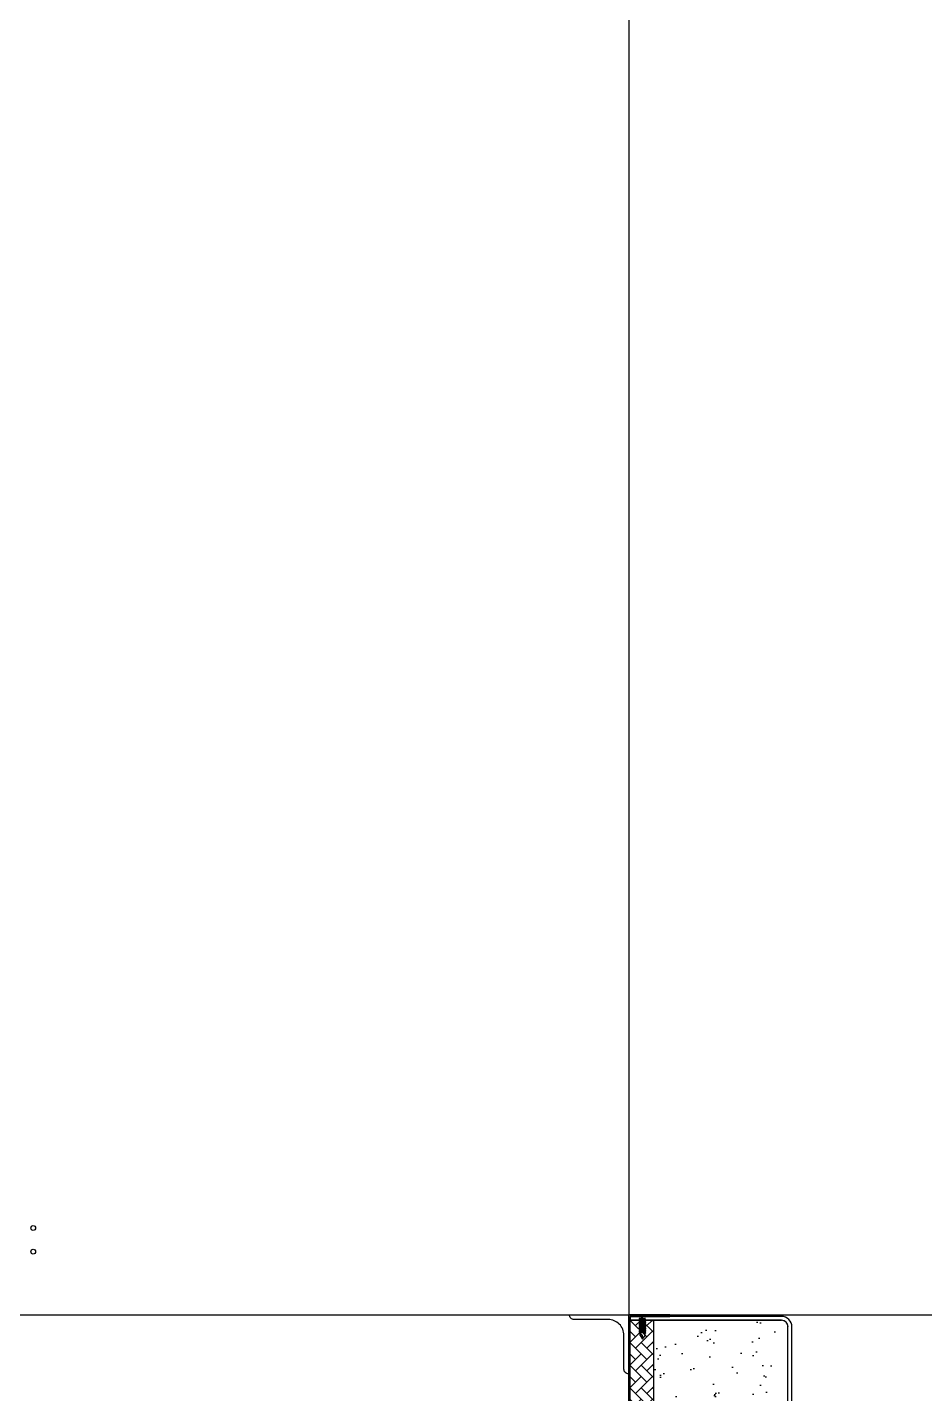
# Model space of a CAD drawing. Header units: millimetres. Extents: x 35054840 to 35483341, y -1288013 to -991013.
# Drawn here: x 35310049 to 35311187, y -1207393 to -1205661 of the extents above; entities that cross this region are included whole.
import ezdxf

# ---------------------------------------------------------------- set-up
doc = ezdxf.new("R2010")
doc.units = ezdxf.units.MM
doc.header["$LTSCALE"] = 1000
doc.header["$MEASUREMENT"] = 0
doc.layers.get('0').update_dxf_attribs({"linetype": 'CONTINUOUS'})
for name, color, linetype in [('BOLT', 8, 'CONTINUOUS'), ('cen', 1, 'CONTINUOUS'), ('con', 2, 'CONTINUOUS'), ('dockseal', 50, 'CONTINUOUS'), ('SECTION$0$AA-WAXS-FRAM', 4, 'CONTINUOUS'), ('XR-단면도$0$WAXS-FRAM', 4, 'CONTINUOUS'), ('XR-단면도$0$㈜SE&C 기둥', 2, 'CONTINUOUS')]:
    doc.layers.add(name, color=color, linetype=linetype)

# ---------------------------------------------------------------- blocks, each defined once
blk = doc.blocks.new('sdfsgdfdfg')
at = {"layer": 'cen', "ltscale": 5}
blk.add_line((34536434.6, -280708.7), (34739301.6, -280708.7), dxfattribs=at)
blk = doc.blocks.new('종단면도_3층')
at = {"layer": 'con', "ltscale": 0.1}
blk.add_line((34501430, -280708.7), (34501755, -280708.7), dxfattribs=at)
for points in [[(34423280, -280108.7), (34423280, -280708.7), (34501430, -280708.7)], [(34528930, -283008.7), (34528930, -280408.7), (34528630, -280408.7), (34528630, -281958.7), (34501755, -281958.7), (34501755, -280708.7)]]:
    blk.add_lwpolyline(points, dxfattribs=at)
blk = doc.blocks.new('지상34층 OH도어 단면')
at = {"ltscale": 0.002}
h = blk.add_hatch(dxfattribs=at)
h.set_pattern_fill('AR-HBONE', color=256, scale=0.1, angle=-90, style=0)
h.set_pattern_definition([(315, (15612254.65, 22574487.713), (14.3684097937, -4e-15), [30.48, -10.16]), (45, (15612261.834, 22574480.529), (14.3684097937, -4e-15), [30.48, -10.16])])
h.paths.add_polyline_path([(2, -257), (32, -257), (32, -7), (2, -7)])
h = blk.add_hatch(dxfattribs=at)
h.set_pattern_fill('AR-SAND', color=256, angle=-90, style=0)
h.set_pattern_definition([(307.5, (-56725374.73, 52142727.736), (48.941323733, 1.600031296), [0, -38.608, 0, -43.18, 0, -41.275]), (277.5, (-56725374.73, 52142727.736), (71.682510057, -44.952328314), [0, -20.828, 0, -34.798, 0, -13.335]), (237.5, (-56725374.73, 52142758.98), (0.143718468, -79.099237024), [0, -12.7, 0, -45.72, 0, -59.69]), (227.5, (-56725374.73, 52142758.98), (22.292932326, -76.35564525), [0, -6.35, 0, -29.972, 0, -34.29])])
h.paths.add_polyline_path([(193.7, -7, -0.414214), (202, -15.3), (202, -248.7, -0.414214), (193.7, -257), (32, -257), (32, -7)])
at = {"color": 0, "ltscale": 0.002}
for p, q in [((2, -2), (2, -7)), ((2, -2, -37.9), (2, -7, -37.9)), ((2, -2, 0), (2, -7, 0))]:
    blk.add_line(p, q, dxfattribs=at)
at = {"ltscale": 0.002}
blk.add_lwpolyline([(52, -2), (52, 0), (0, 0), (0, -264), (52, -264), (52, -262), (2, -262), (2, -2)], close=True, dxfattribs=at)
at = {"color": 2}
blk.add_lwpolyline([(32, -257), (2, -257), (2, -7), (32, -7)], dxfattribs=at)
for centre in [(-755, 110, -22.8), (-755, 80, -22.8)]:
    blk.add_circle(centre, 3)
at = {"layer": 'BOLT', "color": 10}
for p, q in [((21.8, -8), (13.5, -4.6)), ((21.8, -8), (13.5, -4.6)), ((21.8, -9.9), (13.5, -6.4)), ((21.8, -9.9), (13.5, -6.4)), ((21.8, -11.7), (13.5, -8.3)), ((21.8, -11.7), (13.5, -8.3)), ((21.8, -13.5), (13.5, -10.1)), ((21.8, -13.5), (13.5, -10.1)), ((21.8, -15.4), (13.5, -11.9)), ((21.8, -15.4), (13.5, -11.9)), ((21.8, -17.2), (13.5, -13.8)), ((21.8, -17.2), (13.5, -13.8)), ((21.8, -19), (13.5, -15.6)), ((21.8, -19), (13.5, -15.6)), ((21.8, -6.2), (15.9, -3.8)), ((21.8, -20.9), (13.5, -17.4)), ((21.8, -20.9), (13.5, -17.4)), ((21.8, -22.7), (13.5, -19.3)), ((21.8, -22.7), (13.5, -19.3)), ((16.6, -22.4), (13.5, -21.1)), ((16.6, -22.4), (13.5, -21.1))]:
    blk.add_line(p, q, dxfattribs=at)
at = {"layer": 'BOLT'}
for p, q in [((14.5, -6.4), (14.5, -5.4)), ((14.5, -8.3), (14.5, -7.3)), ((14.5, -10.1), (14.5, -9.1)), ((14.5, -11.9), (14.5, -10.9)), ((14.5, -13.8), (14.5, -12.8)), ((14.5, -15.6), (14.5, -14.6)), ((14.5, -17.4), (14.5, -16.4)), ((20.8, -5.4), (20.8, -3.8)), ((20.8, -7.2), (20.8, -6.2)), ((20.8, -9.1), (20.8, -8)), ((20.8, -10.9), (20.8, -9.9)), ((20.8, -12.7), (20.8, -11.7)), ((20.8, -14.6), (20.8, -13.5)), ((20.8, -16.4), (20.8, -15.4)), ((20.8, -18.2), (20.8, -17.2)), ((14.5, -19.3), (14.5, -18.3)), ((14.5, -21.1), (14.5, -20.1)), ((14.5, -26.2), (14.5, -21.9)), ((20.8, -20.1), (20.8, -19)), ((20.8, -21.9), (20.8, -20.9)), ((20.8, -26.2), (20.8, -22.7))]:
    blk.add_line(p, q, dxfattribs=at)
for points in [[(13.5, -4.6), (14.5, -5.4), (20.8, -8), (21.8, -8), (20.8, -7.2), (14.5, -4.6)], [(13.5, -6.4), (14.5, -7.3), (20.8, -9.9), (21.8, -9.9), (20.8, -9.1), (14.5, -6.4)], [(13.5, -8.3), (14.5, -9.1), (20.8, -11.7), (21.8, -11.7), (20.8, -10.9), (14.5, -8.3)], [(13.5, -10.1), (14.5, -10.9), (20.8, -13.5), (21.8, -13.5), (20.8, -12.7), (14.5, -10.1)], [(13.5, -11.9), (14.5, -12.8), (20.8, -15.4), (21.8, -15.4), (20.8, -14.6), (14.5, -11.9)], [(13.5, -13.8), (14.5, -14.6), (20.8, -17.2), (21.8, -17.2), (20.8, -16.4), (14.5, -13.8)], [(13.5, -15.6), (14.5, -16.4), (20.8, -19), (21.8, -19), (20.8, -18.2), (14.5, -15.6)], [(13.5, -17.4), (14.5, -18.3), (20.8, -20.9), (21.8, -20.9), (20.8, -20.1), (14.5, -17.4)], [(13.5, -19.3), (14.5, -20.1), (20.8, -22.7), (21.8, -22.7), (20.8, -21.9), (14.5, -19.3)], [(13.5, -21.1), (14.5, -21.9), (15.6, -22.4), (16.6, -22.4), (15.6, -21.5), (14.5, -21.1)]]:
    blk.add_lwpolyline(points, close=True, dxfattribs=at)
for points in [[(14.5, -6), (13.5, -6.4), (14.5, -5.6)], [(14.5, -7.9), (13.5, -8.3), (14.5, -7.5)], [(14.5, -9.7), (13.5, -10.1), (14.5, -9.3)], [(14.5, -11.5), (13.5, -11.9), (14.5, -11.1)], [(14.5, -13.4), (13.5, -13.8), (14.5, -13)], [(14.5, -15.2), (13.5, -15.6), (14.5, -14.8)], [(14.5, -17), (13.5, -17.4), (14.5, -16.6)], [(15.1, -3.8), (20.8, -6.2), (21.8, -6.2), (20.8, -5.4), (17, -3.8)], [(20.8, -6.6), (21.8, -6.2), (20.8, -7)], [(20.8, -8.4), (21.8, -8), (20.8, -8.8)], [(20.8, -8.4), (21.8, -8), (20.8, -8.8)], [(20.8, -10.3), (21.8, -9.9), (20.8, -10.7)], [(20.8, -10.3), (21.8, -9.9), (20.8, -10.7)], [(20.8, -12.1), (21.8, -11.7), (20.8, -12.5)], [(20.8, -12.1), (21.8, -11.7), (20.8, -12.5)], [(20.8, -13.9), (21.8, -13.5), (20.8, -14.3)], [(20.8, -13.9), (21.8, -13.5), (20.8, -14.3)], [(20.8, -15.8), (21.8, -15.4), (20.8, -16.2)], [(20.8, -15.8), (21.8, -15.4), (20.8, -16.2)], [(20.8, -17.6), (21.8, -17.2), (20.8, -18)], [(20.8, -17.6), (21.8, -17.2), (20.8, -18)], [(14.5, -18.9), (13.5, -19.3), (14.5, -18.5)], [(14.5, -20.7), (13.5, -21.1), (14.5, -20.3)], [(20.8, -24.1), (16.6, -22.3), (14.5, -23.5), (17, -26), (17.7, -31)], [(14.5, -26.2), (17.7, -31), (20.8, -26.2)], [(20.8, -19.4), (21.8, -19), (20.8, -19.8)], [(20.8, -19.4), (21.8, -19), (20.8, -19.8)], [(20.8, -21.3), (21.8, -20.9), (20.8, -21.7)], [(20.8, -21.3), (21.8, -20.9), (20.8, -21.7)], [(20.8, -23.1), (21.8, -22.7), (20.8, -23.5)], [(20.8, -23.1), (21.8, -22.7), (20.8, -23.5)]]:
    blk.add_lwpolyline(points, dxfattribs=at)
at = {"layer": 'dockseal'}
for p, q in [((2, -7), (193.7, -7)), ((32, -257), (32, -7)), ((202, -248.7), (202, -15.3))]:
    blk.add_line(p, q, dxfattribs=at)
at = {"layer": 'dockseal', "color": 0}
for points in [[(2, -262), (193.7, -262, 0.414214), (207, -248.7), (207, -15.3, 0.414214), (193.7, -2), (2, -2)], [(2, -257), (193.7, -257, 0.414214), (202, -248.7), (202, -15.3, 0.414214), (193.7, -7), (2, -7)]]:
    blk.add_lwpolyline(points, format="xyb", dxfattribs=at)
at = {"layer": 'dockseal'}
blk.add_arc((193.7, -15.3), 8.33, 0, 90, dxfattribs=at)
at = {"layer": 'SECTION$0$AA-WAXS-FRAM'}
blk.add_lwpolyline([(-75, 0), (0, 0), (0, -75), (0, -75, -0.414214), (-6, -69), (-6, -26, 0.414214), (-26, -6), (-69, -6, -0.414214), (-75, 0)], format="xyb", close=True, dxfattribs=at)
blk.add_lwpolyline([(-75, 0), (0, 0), (0, -75), (0, -75, -0.414214), (-6, -69), (-6, -26, 0.414214), (-26, -6), (-69, -6, -0.414214), (-75, 0)], format="xyb", close=True, dxfattribs=at)
at = {"layer": 'XR-단면도$0$WAXS-FRAM'}
blk.add_line((-75, 0), (0, 0), dxfattribs=at)
blk.add_line((-75, 0), (0, 0), dxfattribs=at)
at = {"layer": 'XR-단면도$0$㈜SE&C 기둥', "color": 8, "ltscale": 0.5}
blk.add_lwpolyline([(0, 4000.5), (0, -2)], dxfattribs=at)

msp = doc.modelspace()

# ---------------------------------------------------------------- block references
for name, p in [('sdfsgdfdfg', (642087, -926584.2, 1)), ('지상34층 OH도어 단면', (35310811.3, -1207293, 1)), ('종단면도_3층', (809056.3, -926584.2, 1))]:
    msp.add_blockref(name, p)

doc.saveas('drawing.dxf')
